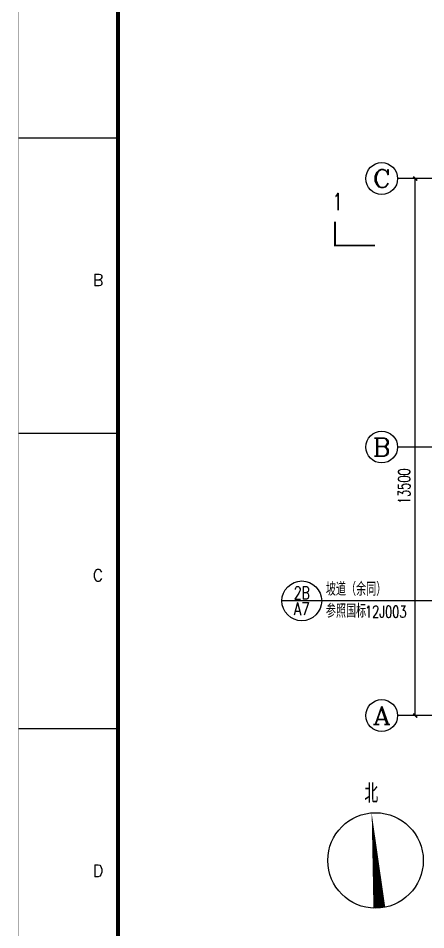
# Model space of a CAD drawing. Header units: millimetres. Extents: x 520869 to 643785, y -152849 to 11200.
# Drawn here: x 537692 to 547936, y -120747 to -97831 of the extents above; entities that cross this region are included whole.
import ezdxf
from ezdxf.enums import TextEntityAlignment as Align

# ---------------------------------------------------------------- set-up
doc = ezdxf.new("R2010")
doc.units = ezdxf.units.MM
doc.header["$LTSCALE"] = 1000
doc.layers.get('0').update_dxf_attribs({"color": 8})
doc.layers.get('DEFPOINTS').update_dxf_attribs({"color": 8})
for name, color, linetype in [('AXIS', 8, 'Continuous'), ('AXIS_TEXT', 8, 'Continuous'), ('DIM_IDEN', 8, 'Continuous'), ('DIM_SYMB', 8, 'Continuous'), ('PUB_TEXT', 8, 'Continuous')]:
    doc.layers.add(name, color=color, linetype=linetype)
doc.styles.add('_TCH_AXIS', font='COMPLEX', dxfattribs={"bigfont": 'GBCBIG'})
doc.styles.add('_TCH_DIM', font='SIMPLEX', dxfattribs={"bigfont": 'GBCBIG'})
doc.styles.add('_TCH_DIM_T3', font='SIMPLEX', dxfattribs={"width": 0.705882, "bigfont": 'GBCBIG'})
doc.styles.add('_TCH_LABEL', font='COMPLEX', dxfattribs={"bigfont": 'GBCBIG'})
doc.styles.get("Standard").update_dxf_attribs({"font": 'txt', "bigfont": 'gbcbig.shx'})
doc.dimstyles.new('_TCH_ARCH&&100', dxfattribs={"dimtxt": 297.5, "dimasz": 100, "dimexe": 250, "dimexo": 300, "dimgap": 126.25, "dimtad": 1, "dimdec": 0, "dimzin": 0, "dimdsep": 46, "dimtxsty": '_TCH_DIM_T3', "dimblk": 'ARCHTICK', "dimcen": 0.09, "dimclrt": 7, "dimazin": 2, "dimtfac": 1, "dimtdec": 0, "dimtix": 1, "dimtmove": 2, "dimatfit": 3, "dimfxl": 0, "dimtolj": 1, "dimtzin": 0, "dimarcsym": 0})

# ---------------------------------------------------------------- blocks, each defined once
blk = doc.blocks.new('GEDI_WK_A1')
at = {"color": 3}
for p, q in [((25, 519.75), (0, 519.75)), ((25, 445.5), (0, 445.5)), ((25, 371.25), (0, 371.25))]:
    blk.add_line(p, q, dxfattribs=at)
for points, const_width in [([(0, 0), (841, 0), (841, 594), (0, 594)], 0.1), ([(25, 10), (831, 10), (831, 584), (25, 584)], 1)]:
    blk.add_lwpolyline(points, close=True, dxfattribs=dict(at, const_width=const_width))
for s, p in [('B', (20, 482.62)), ('C', (20, 408.38)), ('D', (20, 334.12))]:
    blk.add_text(s, height=3, dxfattribs=at).set_placement(p, align=Align.CENTER)
blk = doc.blocks.new('_ArchTick')
at = {"color": 0, "linetype": 'ByBlock', "const_width": 0.4}
blk.add_lwpolyline([(-0.5, -0.5), (0.5, 0.5)], dxfattribs=at)
blk = doc.blocks.new('*D111')
at = {"layer": 'AXIS', "color": 0, "lineweight": -2, "transparency": 16777216}
for p, q in [((550720, -101862), (547420, -101862)), ((547670, -115362), (547670, -101862)), ((550720, -115362), (547420, -115362))]:
    blk.add_line(p, q, dxfattribs=at)
at = {"layer": 'DEFPOINTS', "color": 0, "transparency": 16777216}
for p in [(547670, -101862), (551020, -101862), (551020, -115362)]:
    blk.add_point(p, dxfattribs=at)
at = {"layer": 'AXIS', "color": 0, "lineweight": -2, "transparency": 16777216, "xscale": 100, "yscale": 100, "zscale": 100}
for p, rotation in [((547670, -101862), 90), ((547670, -115362), 270)]:
    blk.add_blockref('_ArchTick', p, dxfattribs=dict(at, rotation=rotation))
at = {"layer": 'AXIS', "color": 7, "transparency": 16777216, "insert": (547395, -109596), "char_height": 297.5, "attachment_point": 5, "rotation": 90, "style": '_TCH_DIM_T3'}
blk.add_mtext('\\A1;13500', dxfattribs=at)

msp = doc.modelspace()

# ---------------------------------------------------------------- linework, layer by layer
at = {"layer": 'AXIS'}
for p, q in [((551769.1, -101861.7), (547229.2, -101861.7)), ((551769.1, -108611.7), (547229.2, -108611.7)), ((551769.1, -115361.7), (547229.2, -115361.7))]:
    msp.add_line(p, q, dxfattribs=at)
for centre in [(546829.2, -101861.7), (546829.2, -108611.7), (546829.2, -115361.7)]:
    msp.add_circle(centre, 400, dxfattribs=at)
at = {"layer": 'DIM_IDEN'}
for p, q in [((545320.2, -112478.5), (544320.2, -112478.5)), ((548620.3, -112478.5), (545320.2, -112478.5))]:
    msp.add_line(p, q, dxfattribs=at)
msp.add_circle((544820.2, -112478.5), 500, dxfattribs=at)
at = {"layer": 'DIM_SYMB', "const_width": 50}
msp.add_lwpolyline([(545656.7, -102944.5), (545656.7, -103544.5), (546656.7, -103544.5)], dxfattribs=at)
at = {"layer": 'DIM_SYMB'}
msp.add_lwpolyline([(546769.8, -120200.8, 300, 0, 0), (546576.5, -117808.6, 0, 0, 0)], format="xyseb", dxfattribs=at)
msp.add_circle((546673.1, -119004.7), 1200, dxfattribs=at)

# ---------------------------------------------------------------- block references
at = {"xscale": 100, "yscale": 100, "zscale": 100}
msp.add_blockref('GEDI_WK_A1', (537697.3, -152824.2), dxfattribs=at)

# ---------------------------------------------------------------- texts
at = {"layer": 'AXIS_TEXT', "style": '_TCH_AXIS'}
for s, width, p, p2 in [('C', 1.4, (546603, -102087.9), (547055.5, -102087.9)), ('B', 1.235294, (546603, -108837.9), (547055.5, -108837.9)), ('A', 1.166667, (546603, -115587.9), (547055.5, -115587.9))]:
    msp.add_text(s, height=452.5, dxfattribs=dict(at, width=width)).set_placement(p, p2, align=Align.FIT)
at = {"layer": 'PUB_TEXT', "width": 0.705882}
for s, height, style, p in [('1', 425, '_TCH_LABEL', (545592.4, -102657)), ('12J003', 297.5, '_TCH_DIM', (546408.2, -112900))]:
    msp.add_text(s, height=height, dxfattribs=dict(at, style=style)).set_placement(p)
at = {"layer": 'PUB_TEXT', "style": '_TCH_DIM'}
for s, height, p in [('坡道（余同）', 337.59, (545425.2, -112351.2)), ('参照国标', 337.59, (545425.2, -112900)), ('北', 482.3, (546392.6, -117560.2))]:
    msp.add_text(s, height=height, dxfattribs=at).set_placement(p)
at = {"layer": 'PUB_TEXT', "style": '_TCH_LABEL'}
for s, width, p, p2 in [('2B', 0.709459, (544619, -112438.3), (545021.5, -112438.3)), ('A7', 0.75, (544619, -112840.7), (545021.5, -112840.7))]:
    msp.add_text(s, height=321.99, dxfattribs=dict(at, width=width)).set_placement(p, p2, align=Align.FIT)

# ---------------------------------------------------------------- dimensions: what is measured, and where the dimension line sits
at = {"layer": 'AXIS'}
dim = msp.add_linear_dim(base=(547669.6, -101861.7), p1=(551019.6, -115361.7), p2=(551019.6, -101861.7), angle=90, text='13500', dimstyle='_TCH_ARCH&&100', dxfattribs=at)
dim.commit()
dim.dimension.update_dxf_attribs({"geometry": '*D111', "text_midpoint": (547394.6, -109595.6), "dimtype": 129})

doc.saveas('drawing.dxf')
